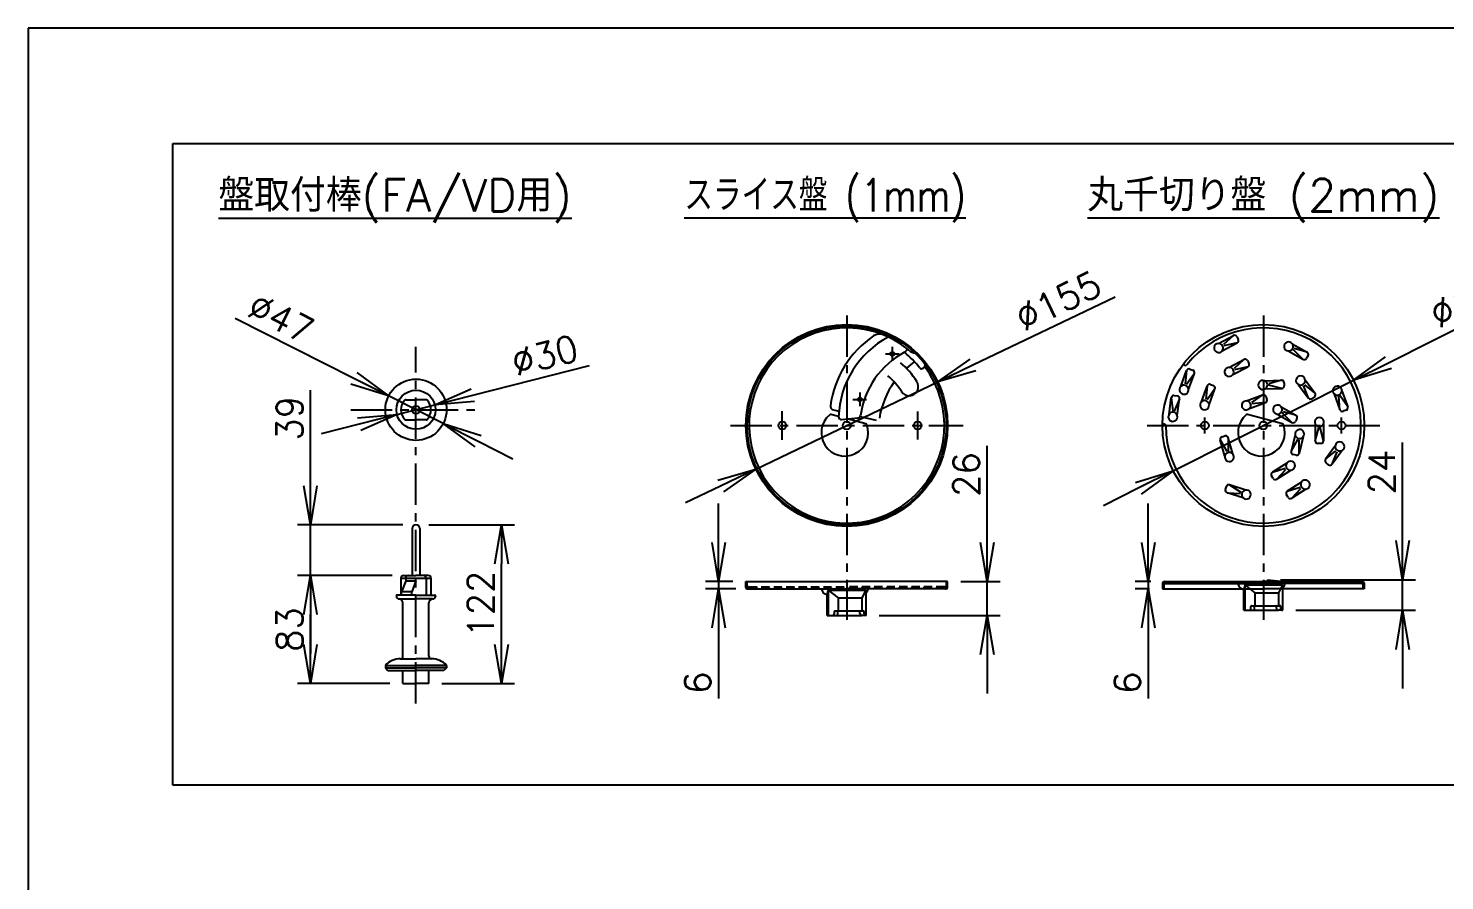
# Model space of a CAD drawing. Extents: x 115 to 2025, y 0 to 1377.
# Drawn here: x 115 to 659, y 1049 to 1377 of the extents above; entities that cross this region are included whole.
import ezdxf
from ezdxf.enums import TextEntityAlignment as Align

# ---------------------------------------------------------------- set-up
doc = ezdxf.new("R2010")
doc.units = 0
doc.header["$LTSCALE"] = 0.5
doc.header["$PDMODE"] = 3
doc.linetypes.add('CENTER', pattern=[50.8, 31.75, -6.35, 6.35, -6.35])
doc.linetypes.add('HIDDEN', pattern=[9.525, 6.35, -3.175])
doc.layers.get('0').update_dxf_attribs({"linetype": 'CONTINUOUS'})
doc.layers.get('DEFPOINTS').update_dxf_attribs({"linetype": 'CONTINUOUS'})
for name, color, linetype in [('DANMEN', 7, 'CONTINUOUS'), ('SIYOU', 7, 'CONTINUOUS'), ('SUNPOU', 7, 'CONTINUOUS'), ('WAKU', 7, 'CONTINUOUS')]:
    doc.layers.add(name, color=color, linetype=linetype)
doc.styles.get("Standard").update_dxf_attribs({"font": 'ROMANS', "bigfont": 'EXTFONT.shx'})
doc.dimstyles.new('STYLE_1', dxfattribs={"dimscale": 5, "dimtxt": 2, "dimasz": 3, "dimexe": 1, "dimexo": 1, "dimgap": 0.6, "dimtad": 3, "dimdec": 0, "dimlfac": 2, "dimzin": 0, "dimdsep": 46, "dimtxsty": 'STANDARD', "dimblk1": 'OPEN', "dimblk2": 'OPEN', "dimsah": 1, "dimcen": 1.5, "dimadec": 0, "dimazin": 0, "dimtfac": 1, "dimtdec": 0, "dimtmove": 0, "dimatfit": 0, "dimldrblk": 'DOTSMALL', "dimfxl": 1, "dimtvp": 1, "dimtolj": 1, "dimtzin": 0, "dimarcsym": 0})

# ---------------------------------------------------------------- blocks, each defined once
blk = doc.blocks.new('_OPEN')
at = {"color": 0, "linetype": 'ByBlock'}
for p, q in [((-1, 0.167), (0, 0)), ((0, 0), (-1, -0.167)), ((0, 0), (-1, 0))]:
    blk.add_line(p, q, dxfattribs=at)
blk = doc.blocks.new('*D42')
at = {"layer": 'DEFPOINTS', "color": 0}
for p in [(390.57, 1164.27), (380.08, 1161.52), (391.7, 1161.52)]:
    blk.add_point(p, dxfattribs=at)
at = {"layer": 'SUNPOU', "color": 0, "lineweight": -2}
for p, q in [((380.08, 1179.27), (380.08, 1194.27)), ((385.57, 1164.27), (375.08, 1164.27)), ((380.08, 1164.27), (380.08, 1161.52)), ((386.7, 1161.52), (375.08, 1161.52)), ((380.08, 1146.52), (380.08, 1119.33))]:
    blk.add_line(p, q, dxfattribs=at)
at = {"layer": 'SUNPOU', "color": 0, "lineweight": -2, "xscale": 15, "yscale": 15, "zscale": 15}
for p, rotation in [((380.08, 1164.27), 270), ((380.08, 1161.52), 90)]:
    blk.add_blockref('_OPEN', p, dxfattribs=dict(at, rotation=rotation))
at = {"layer": 'SUNPOU', "color": 0, "insert": (372.08, 1125.43), "char_height": 10, "attachment_point": 5, "rotation": 90}
blk.add_mtext('\\A1;6', dxfattribs=at)
blk = doc.blocks.new('_DotSmall')
at = {"color": 0, "linetype": 'ByBlock', "const_width": 0.5}
blk.add_lwpolyline([(-0.0625, 0, 1), (0.0625, 0, 1)], format="xyb", close=True, dxfattribs=at)
blk = doc.blocks.new('*D43')
at = {"layer": 'DEFPOINTS', "color": 0}
for p in [(464.25, 1241), (394.38, 1207.47)]:
    blk.add_point(p, dxfattribs=at)
at = {"layer": 'SUNPOU', "color": 0, "lineweight": -2}
for p, q in [((477.78, 1247.48), (532.35, 1273.66)), ((394.38, 1207.47), (464.25, 1241)), ((380.85, 1200.98), (367.33, 1194.49))]:
    blk.add_line(p, q, dxfattribs=at)
at = {"layer": 'SUNPOU', "color": 0, "lineweight": -2, "xscale": 15, "yscale": 15, "zscale": 15}
for p, rotation in [((464.25, 1241), 205.630489775608), ((394.38, 1207.47), 25.63048977560803)]:
    blk.add_blockref('_OPEN', p, dxfattribs=dict(at, rotation=rotation))
at = {"layer": 'SUNPOU', "color": 0, "insert": (510.51, 1272.06), "char_height": 10, "attachment_point": 5, "rotation": 25.6305}
blk.add_mtext('\\A1;∅155', dxfattribs=at)
blk = doc.blocks.new('*D44')
at = {"layer": 'DEFPOINTS', "color": 0}
for p in [(551.07, 1164.27), (545.12, 1161.52), (550.57, 1161.52)]:
    blk.add_point(p, dxfattribs=at)
at = {"layer": 'SUNPOU', "color": 0, "lineweight": -2}
for p, q in [((545.12, 1179.27), (545.12, 1194.27)), ((546.07, 1164.27), (540.12, 1164.27)), ((545.12, 1164.27), (545.12, 1161.52)), ((545.57, 1161.52), (540.12, 1161.52)), ((545.12, 1146.52), (545.12, 1119.33))]:
    blk.add_line(p, q, dxfattribs=at)
at = {"layer": 'SUNPOU', "color": 0, "lineweight": -2, "xscale": 15, "yscale": 15, "zscale": 15}
for p, rotation in [((545.12, 1164.27), 270), ((545.12, 1161.52), 90)]:
    blk.add_blockref('_OPEN', p, dxfattribs=dict(at, rotation=rotation))
at = {"layer": 'SUNPOU', "color": 0, "insert": (537.12, 1125.43), "char_height": 10, "attachment_point": 5, "rotation": 90}
blk.add_mtext('\\A1;6', dxfattribs=at)
blk = doc.blocks.new('*D45')
at = {"layer": 'DEFPOINTS', "color": 0}
for p in [(623.95, 1241.62), (554.69, 1206.84)]:
    blk.add_point(p, dxfattribs=at)
at = {"layer": 'SUNPOU', "color": 0, "lineweight": -2}
for p, q in [((637.35, 1248.35), (691.44, 1275.51)), ((554.69, 1206.84), (623.95, 1241.62)), ((541.28, 1200.11), (527.88, 1193.38))]:
    blk.add_line(p, q, dxfattribs=at)
at = {"layer": 'SUNPOU', "color": 0, "lineweight": -2, "xscale": 15, "yscale": 15, "zscale": 15}
for p, rotation in [((623.95, 1241.62), 206.6630886479787), ((554.69, 1206.84), 26.66308864797873)]:
    blk.add_blockref('_OPEN', p, dxfattribs=dict(at, rotation=rotation))
at = {"layer": 'SUNPOU', "color": 0, "insert": (669.63, 1273.52), "char_height": 10, "attachment_point": 5, "rotation": 26.6631}
blk.add_mtext('\\A1;∅155', dxfattribs=at)
blk = doc.blocks.new('*D46')
at = {"layer": 'DEFPOINTS', "color": 0}
for p in [(590.87, 1165.02), (642.79, 1165.02), (596.82, 1153.27)]:
    blk.add_point(p, dxfattribs=at)
at = {"layer": 'SUNPOU', "color": 0, "lineweight": -2}
for p, q in [((642.79, 1180.02), (642.79, 1217.69)), ((595.87, 1165.02), (647.79, 1165.02)), ((642.79, 1153.27), (642.79, 1165.02)), ((601.82, 1153.27), (647.79, 1153.27)), ((642.79, 1138.27), (642.79, 1123.27))]:
    blk.add_line(p, q, dxfattribs=at)
at = {"layer": 'SUNPOU', "color": 0, "lineweight": -2, "xscale": 15, "yscale": 15, "zscale": 15}
for p, rotation in [((642.79, 1165.02), 270), ((642.79, 1153.27), 90)]:
    blk.add_blockref('_OPEN', p, dxfattribs=dict(at, rotation=rotation))
at = {"layer": 'SUNPOU', "color": 0, "insert": (634.79, 1206.35), "char_height": 10, "attachment_point": 5, "rotation": 90}
blk.add_mtext('\\A1;24', dxfattribs=at)
blk = doc.blocks.new('*D47')
at = {"layer": 'DEFPOINTS', "color": 0}
for p in [(468.07, 1164.27), (483.24, 1164.27), (436.82, 1151.27)]:
    blk.add_point(p, dxfattribs=at)
at = {"layer": 'SUNPOU', "color": 0, "lineweight": -2}
for p, q in [((483.24, 1179.27), (483.24, 1216.46)), ((473.07, 1164.27), (488.24, 1164.27)), ((483.24, 1151.27), (483.24, 1164.27)), ((441.82, 1151.27), (488.24, 1151.27)), ((483.24, 1136.27), (483.24, 1121.27))]:
    blk.add_line(p, q, dxfattribs=at)
at = {"layer": 'SUNPOU', "color": 0, "lineweight": -2, "xscale": 15, "yscale": 15, "zscale": 15}
for p, rotation in [((483.24, 1164.27), 270), ((483.24, 1151.27), 90)]:
    blk.add_blockref('_OPEN', p, dxfattribs=dict(at, rotation=rotation))
at = {"layer": 'SUNPOU', "color": 0, "insert": (475.24, 1205.37), "char_height": 10, "attachment_point": 5, "rotation": 90}
blk.add_mtext('\\A1;26', dxfattribs=at)
blk = doc.blocks.new('*D64')
at = {"layer": 'DEFPOINTS', "color": 0}
for p in [(253.38, 1235.56), (274.36, 1224.97)]:
    blk.add_point(p, dxfattribs=at)
at = {"layer": 'SUNPOU', "color": 0, "lineweight": -2}
for p, q in [((239.99, 1242.32), (194.45, 1265.29)), ((274.36, 1224.97), (253.38, 1235.56)), ((287.75, 1218.22), (301.14, 1211.46))]:
    blk.add_line(p, q, dxfattribs=at)
at = {"layer": 'SUNPOU', "color": 0, "lineweight": -2, "xscale": 15, "yscale": 15, "zscale": 15}
for p, rotation in [((253.38, 1235.56), 333.2250164325636), ((274.36, 1224.97), 153.2250164325636)]:
    blk.add_blockref('_OPEN', p, dxfattribs=dict(at, rotation=rotation))
at = {"layer": 'SUNPOU', "color": 0, "insert": (212, 1265.4), "char_height": 10, "attachment_point": 5, "rotation": 333.225}
blk.add_mtext('\\A1;∅47', dxfattribs=at)
blk = doc.blocks.new('*D65')
at = {"layer": 'DEFPOINTS', "color": 0}
for p in [(271.14, 1232.12), (256.6, 1228.41)]:
    blk.add_point(p, dxfattribs=at)
at = {"layer": 'SUNPOU', "color": 0, "lineweight": -2}
for p, q in [((285.67, 1235.83), (330.47, 1247.26)), ((256.6, 1228.41), (271.14, 1232.12)), ((242.07, 1224.71), (227.53, 1221))]:
    blk.add_line(p, q, dxfattribs=at)
at = {"layer": 'SUNPOU', "color": 0, "lineweight": -2, "xscale": 15, "yscale": 15, "zscale": 15}
for p, rotation in [((271.14, 1232.12), 194.3091493685338), ((256.6, 1228.41), 14.30914936853383)]:
    blk.add_blockref('_OPEN', p, dxfattribs=dict(at, rotation=rotation))
at = {"layer": 'SUNPOU', "color": 0, "insert": (313.36, 1251.15), "char_height": 10, "attachment_point": 5, "rotation": 14.3091}
blk.add_mtext('\\A1;∅30', dxfattribs=at)
blk = doc.blocks.new('*D66')
at = {"layer": 'DEFPOINTS', "color": 0}
for p in [(223.33, 1166.62), (258.87, 1166.62), (258.87, 1125.12)]:
    blk.add_point(p, dxfattribs=at)
at = {"layer": 'SUNPOU', "color": 0, "lineweight": -2}
for p, q in [((253.87, 1166.62), (218.33, 1166.62)), ((223.33, 1140.12), (223.33, 1151.62)), ((253.87, 1125.12), (218.33, 1125.12))]:
    blk.add_line(p, q, dxfattribs=at)
at = {"layer": 'SUNPOU', "color": 0, "lineweight": -2, "xscale": 15, "yscale": 15, "zscale": 15}
for p, rotation in [((223.33, 1166.62), 90), ((223.33, 1125.12), 270)]:
    blk.add_blockref('_OPEN', p, dxfattribs=dict(at, rotation=rotation))
at = {"layer": 'SUNPOU', "color": 0, "insert": (215.33, 1145.87), "char_height": 10, "attachment_point": 5, "rotation": 90}
blk.add_mtext('\\A1;83', dxfattribs=at)
blk = doc.blocks.new('*D67')
at = {"layer": 'DEFPOINTS', "color": 0}
for p in [(223.33, 1186.12), (263.87, 1186.12), (259.7, 1166.62)]:
    blk.add_point(p, dxfattribs=at)
at = {"layer": 'SUNPOU', "color": 0, "lineweight": -2}
for p, q in [((223.33, 1201.12), (223.33, 1237.84)), ((258.87, 1186.12), (218.33, 1186.12)), ((223.33, 1166.62), (223.33, 1186.12)), ((254.7, 1166.62), (218.33, 1166.62)), ((223.33, 1151.62), (223.33, 1136.62))]:
    blk.add_line(p, q, dxfattribs=at)
at = {"layer": 'SUNPOU', "color": 0, "lineweight": -2, "xscale": 15, "yscale": 15, "zscale": 15}
for p, rotation in [((223.33, 1186.12), 270), ((223.33, 1166.62), 90)]:
    blk.add_blockref('_OPEN', p, dxfattribs=dict(at, rotation=rotation))
at = {"layer": 'SUNPOU', "color": 0, "insert": (215.33, 1226.98), "char_height": 10, "attachment_point": 5, "rotation": 90}
blk.add_mtext('\\A1;39', dxfattribs=at)
blk = doc.blocks.new('*D68')
at = {"layer": 'DEFPOINTS', "color": 0}
for p in [(263.87, 1186.12), (296.73, 1186.12), (268.87, 1125.12)]:
    blk.add_point(p, dxfattribs=at)
at = {"layer": 'SUNPOU', "color": 0, "lineweight": -2}
for p, q in [((268.87, 1186.12), (301.73, 1186.12)), ((296.73, 1140.12), (296.73, 1171.12)), ((273.87, 1125.12), (301.73, 1125.12))]:
    blk.add_line(p, q, dxfattribs=at)
at = {"layer": 'SUNPOU', "color": 0, "lineweight": -2, "xscale": 15, "yscale": 15, "zscale": 15}
for p, rotation in [((296.73, 1186.12), 90), ((296.73, 1125.12), 270)]:
    blk.add_blockref('_OPEN', p, dxfattribs=dict(at, rotation=rotation))
at = {"layer": 'SUNPOU', "color": 0, "insert": (288.73, 1155.62), "char_height": 10, "attachment_point": 5, "rotation": 90}
blk.add_mtext('\\A1;122', dxfattribs=at)

msp = doc.modelspace()

# ---------------------------------------------------------------- linework, layer by layer
at = {"color": 2}
for p, q in [((572.04, 1255.74), (577.79, 1258.77)), ((577.79, 1258.77), (574, 1255.34)), ((579.14, 1258.35), (579.68, 1257.31)), ((453.9, 1252.68), (455.29, 1252.31)), ((454.3, 1252.34), (455.39, 1252.05)), ((455.29, 1252.31), (455.98, 1252.15)), ((573.51, 1252.93), (579.26, 1255.96)), ((579.26, 1255.96), (574.2, 1254.84)), ((598.86, 1252.85), (604.54, 1249.67)), ((600.41, 1255.61), (606.09, 1252.44)), ((604.54, 1249.67), (600.84, 1253.3)), ((606.09, 1252.44), (601.15, 1253.75)), ((561.12, 1245.9), (562.22, 1245.5)), ((576.09, 1246.56), (581.84, 1249.59)), ((577.56, 1243.75), (583.32, 1246.78)), ((581.84, 1249.59), (578.05, 1246.16)), ((583.32, 1246.78), (578.25, 1245.66)), ((583.19, 1249.17), (583.74, 1248.13)), ((606.47, 1251.08), (605.9, 1250.06)), ((557.61, 1239.2), (559.84, 1245.31)), ((559.84, 1245.31), (559.33, 1240.22)), ((562.82, 1244.22), (559.82, 1239.98)), ((560.59, 1238.11), (562.82, 1244.22)), ((589.8, 1241.42), (596.3, 1241.61)), ((596.3, 1241.61), (591.39, 1240.2)), ((597.33, 1240.64), (597.36, 1239.48)), ((605.28, 1241.87), (609.21, 1236.69)), ((553.09, 1228.51), (553.97, 1234.94)), ((553.97, 1234.94), (554.55, 1229.87)), ((555.1, 1235.8), (556.26, 1235.64)), ((565.51, 1233.28), (567.74, 1239.39)), ((567.74, 1239.39), (567.23, 1234.31)), ((570.71, 1238.3), (567.72, 1234.07)), ((568.48, 1232.19), (570.71, 1238.3)), ((569.02, 1239.98), (570.12, 1239.58)), ((582.88, 1233.69), (588.97, 1235.97)), ((588.97, 1235.97), (584.78, 1233.05)), ((589.9, 1238.25), (596.39, 1238.45)), ((590.25, 1235.39), (590.66, 1234.29)), ((596.39, 1238.45), (591.35, 1239.66)), ((602.75, 1239.96), (606.68, 1234.78)), ((606.68, 1234.78), (604.75, 1239.59)), ((609.21, 1236.69), (605.21, 1239.87)), ((609.01, 1235.29), (608.08, 1234.58)), ((616.47, 1236.38), (618.74, 1230.28)), ((618.74, 1230.28), (618.27, 1235.45)), ((621.71, 1231.39), (618.8, 1235.59)), ((619.44, 1237.48), (621.71, 1231.39)), ((259.95, 1234.14), (263.87, 1234.14)), ((267.78, 1234.14), (263.87, 1234.14)), ((424.19, 1230.2), (426.33, 1229.69)), ((557.11, 1234.51), (555.08, 1229.74)), ((556.23, 1228.07), (557.11, 1234.51)), ((583.99, 1230.72), (590.08, 1233)), ((590.08, 1233), (584.92, 1232.52)), ((596.18, 1231.35), (601.85, 1228.18)), ((601.85, 1228.18), (596.91, 1229.49)), ((621.12, 1230.1), (620.03, 1229.7)), ((259.95, 1226.39), (263.87, 1226.39)), ((267.78, 1226.39), (263.87, 1226.39)), ((426.2, 1227.66), (423.22, 1228.46)), ((427.3, 1226.54), (433.74, 1227.2)), ((436.71, 1224.84), (429.52, 1226.77)), ((434.53, 1227.74), (440.63, 1226.28)), ((566.82, 1221.14), (566.82, 1227.32)), ((596.71, 1224.84), (583.22, 1228.46)), ((594.63, 1228.59), (600.3, 1225.42)), ((600.3, 1225.42), (596.6, 1229.05)), ((602.23, 1226.82), (601.66, 1225.8)), ((609.2, 1224.83), (609.23, 1218.33)), ((612.37, 1224.84), (612.4, 1218.34)), ((619.32, 1221.14), (619.32, 1227.32)), ((574.53, 1212.44), (572.76, 1218.69)), ((572.76, 1218.69), (575.33, 1214.27)), ((573.45, 1219.92), (574.58, 1220.24)), ((577.58, 1213.3), (575.81, 1219.55)), ((575.81, 1219.55), (575.86, 1214.37)), ((601.54, 1220.6), (600.01, 1214.28)), ((600.01, 1214.28), (602.51, 1218.82)), ((603.09, 1213.53), (603.02, 1218.64)), ((604.62, 1219.85), (603.09, 1213.53)), ((609.23, 1218.33), (610.57, 1223.33)), ((612.4, 1218.34), (611.11, 1223.28)), ((601.88, 1212.8), (600.74, 1213.07)), ((611.4, 1217.33), (610.23, 1217.33)), ((616.98, 1216.53), (613.18, 1211.26)), ((613.18, 1211.26), (617.21, 1214.52)), ((619.55, 1214.68), (615.75, 1209.4)), ((615.75, 1209.4), (617.62, 1214.16)), ((598.28, 1209.75), (592.79, 1206.26)), ((592.79, 1206.26), (597.75, 1207.79)), ((614.35, 1209.18), (613.4, 1209.86)), ((593.11, 1203.89), (592.49, 1204.88)), ((594.49, 1203.58), (597.99, 1207.3)), ((599.98, 1207.07), (594.49, 1203.58)), ((603.99, 1202.48), (598.51, 1198.99)), ((574.74, 1199.69), (575.1, 1200.8)), ((575.39, 1198.43), (580.49, 1198.11)), ((581.57, 1196.44), (575.39, 1198.43)), ((576.36, 1201.45), (580.7, 1198.61)), ((582.55, 1199.45), (576.36, 1201.45)), ((598.83, 1196.62), (598.2, 1197.61)), ((598.51, 1198.99), (603.46, 1200.52)), ((600.21, 1196.32), (603.71, 1200.04)), ((605.69, 1199.8), (600.21, 1196.32)), ((262.37, 1184.62), (262.37, 1166.62)), ((265.37, 1184.62), (265.37, 1166.62)), ((258.12, 1165.62), (269.62, 1165.62)), ((258.12, 1165.62), (258.12, 1159.12)), ((259.95, 1164.62), (258.37, 1160.37)), ((259.12, 1166.62), (263.87, 1166.62)), ((259.95, 1165.62), (259.95, 1164.62)), ((259.95, 1164.62), (263.87, 1164.62)), ((263.87, 1164.62), (262.28, 1160.37)), ((268.62, 1166.62), (263.87, 1166.62)), ((267.78, 1165.62), (267.78, 1159.12)), ((269.62, 1165.62), (269.62, 1159.12)), ((551.07, 1164.27), (589.32, 1164.27)), ((627.57, 1164.27), (589.32, 1164.27)), ((590.87, 1165.02), (597.35, 1164.27)), ((590.87, 1165.02), (590.87, 1164.27)), ((256.37, 1158.87), (256.37, 1158.62)), ((263.87, 1159.12), (256.62, 1159.12)), ((262.28, 1160.37), (258.37, 1160.37)), ((258.37, 1159.12), (258.37, 1160.37)), ((262.28, 1159.12), (262.28, 1160.37)), ((263.87, 1159.12), (271.12, 1159.12)), ((271.37, 1158.87), (271.37, 1158.62)), ((550.57, 1163.77), (550.57, 1161.52)), ((550.57, 1161.52), (589.32, 1161.52)), ((551.07, 1163.52), (551.07, 1161.52)), ((551.75, 1163.52), (589.32, 1163.52)), ((551.98, 1164.02), (589.32, 1164.02)), ((581.82, 1161.29), (581.9, 1161.54)), ((581.82, 1153.27), (581.82, 1161.29)), ((581.9, 1161.54), (582.36, 1163.02)), ((582.36, 1161.52), (582.36, 1163.02)), ((584.23, 1161.52), (582.36, 1163.02)), ((582.36, 1163.02), (596.82, 1163.02)), ((582.36, 1153.27), (582.36, 1161.52)), ((586.11, 1160.02), (584.23, 1161.52)), ((586.11, 1155.02), (586.11, 1160.02)), ((586.11, 1160.02), (595.26, 1160.02)), ((626.65, 1164.02), (589.32, 1164.02)), ((626.88, 1163.52), (589.32, 1163.52)), ((628.07, 1161.52), (589.32, 1161.52)), ((595.26, 1160.02), (596.04, 1161.52)), ((595.26, 1155.02), (595.26, 1160.02)), ((596.04, 1161.52), (596.82, 1163.02)), ((596.82, 1161.52), (596.82, 1163.02)), ((596.82, 1153.27), (596.82, 1161.52)), ((627.57, 1163.52), (627.57, 1161.52)), ((628.07, 1163.77), (628.07, 1161.52)), ((257.37, 1157.62), (263.87, 1157.62)), ((258.87, 1135.62), (258.87, 1156.12)), ((270.37, 1157.62), (263.87, 1157.62)), ((268.87, 1135.62), (268.87, 1156.12)), ((581.82, 1153.27), (585.17, 1153.27)), ((584.55, 1154.02), (584.55, 1154.77)), ((584.8, 1155.02), (595.68, 1155.02)), ((585.17, 1153.27), (595.1, 1153.27)), ((585.92, 1154.02), (585.92, 1154.77)), ((594.35, 1154.02), (594.35, 1154.77)), ((596.82, 1153.27), (595.1, 1153.27)), ((595.93, 1154.77), (595.93, 1154.02)), ((252.12, 1132.12), (263.87, 1132.12)), ((252.12, 1132.12), (252.12, 1131.12)), ((257.87, 1134.62), (263.87, 1134.62)), ((269.87, 1134.62), (263.87, 1134.62)), ((275.62, 1132.12), (263.87, 1132.12)), ((275.62, 1132.12), (275.62, 1131.12)), ((252.12, 1131.12), (253.12, 1130.12)), ((252.12, 1131.12), (263.87, 1131.12)), ((253.12, 1130.12), (263.87, 1130.12)), ((258.87, 1125.12), (258.87, 1130.12)), ((275.62, 1131.12), (263.87, 1131.12)), ((274.62, 1130.12), (263.87, 1130.12)), ((268.87, 1125.12), (268.87, 1130.12)), ((275.62, 1131.12), (274.62, 1130.12)), ((258.87, 1125.12), (263.87, 1125.12)), ((268.87, 1125.12), (263.87, 1125.12))]:
    msp.add_line(p, q, dxfattribs=at)
for centre, radius in [((429.32, 1224.23), 38.75), ((429.32, 1224.23), 38.25), ((589.32, 1224.23), 38.75), ((263.87, 1230.27), 11.75), ((263.87, 1230.27), 7.5), ((263.87, 1230.27), 1.5), ((429.32, 1224.23), 1.5), ((566.82, 1224.23), 1.5), ((589.32, 1224.23), 1.5), ((619.32, 1224.23), 1.5)]:
    msp.add_circle(centre, radius, dxfattribs=at)
for centre, radius, start, end in [((429.32, 1224.23), 37.5, 68.01, 36.9252), ((461.13, 1226.78), 38.41, 124.0465, 172.4159), ((462.23, 1226.38), 36.06, 118.1153, 178.1139), ((441.86, 1255.3), 4, 68.01, 124.0465), ((429.32, 1224.23), 37.5, 49.8092, 68.01), ((589.32, 1224.23), 37.5, 180, 141.5984), ((578.25, 1257.88), 1, 27.6783, 117.7607), ((578.8, 1256.85), 1, 297.7607, 27.6783), ((427.76, 1223.3), 37.5, 38.0766, 50.7287), ((454.16, 1253.64), 1, 229.8092, 255.1274), ((454.16, 1253.64), 1, 229.8092, 255.1274), ((454.55, 1253.31), 1, 214.5119, 255.1274), ((455.13, 1251.09), 1, 46.1246, 75.1274), ((429.32, 1224.23), 38.25, 38.4095, 46.1246), ((455.76, 1251.18), 1, 45.5348, 77.0207), ((572.12, 1253.99), 1.75, 92.5543, 322.8024), ((572.14, 1254.01), 1.74, 321.9149, 93.4417), ((598.99, 1254.59), 1.75, 35.5837, 265.8318), ((599.02, 1254.58), 1.74, 264.9443, 36.4711), ((605.6, 1251.57), 1, 330.7077, 60.7901), ((429.32, 1224.23), 31.75, 32.1661, 49.3343), ((474.48, 1221.77), 33.06, 125.3875, 132.3047), ((458.07, 1247.04), 1, 218.0766, 307.6798), ((482.16, 1215.85), 38.41, 126.0226, 127.6798), ((458.5, 1247.38), 1, 306.8803, 38.4095), ((458.91, 1247.67), 1, 306.8811, 38.0001), ((559.45, 1247.93), 0.625, 143.6807, 323.6807), ((560.78, 1244.96), 1, 69.8636, 159.946), ((576.17, 1244.81), 1.75, 92.5543, 322.8024), ((576.19, 1244.83), 1.74, 321.9149, 93.4417), ((582.31, 1248.7), 1, 27.6783, 117.7607), ((582.85, 1247.67), 1, 297.7607, 27.6783), ((605.03, 1250.55), 1, 240.7901, 330.7077), ((474.48, 1221.77), 33.06, 144.511, 170.725), ((429.32, 1224.23), 24.75, 31.3561, 50.3314), ((453.31, 1239.14), 3.5, 212.0841, 34.6771), ((561.88, 1244.56), 1, 339.946, 69.8636), ((589.11, 1239.81), 1.75, 66.5361, 296.7842), ((589.14, 1239.81), 1.74, 295.8968, 67.4236), ((596.33, 1240.61), 1, 1.6602, 91.7426), ((603.57, 1241.51), 1.75, 11.9158, 242.1639), ((603.59, 1241.49), 1.74, 241.2765, 12.8033), ((554.97, 1234.81), 1, 82.1112, 172.1936), ((556.12, 1234.65), 1, 352.1936, 82.1112), ((558.84, 1237.96), 1.75, 134.7395, 4.9876), ((558.85, 1237.99), 1.74, 4.1002, 135.627), ((568.68, 1239.05), 1, 69.8636, 159.946), ((569.77, 1238.64), 1, 339.946, 69.8636), ((589.32, 1235.04), 1, 20.4841, 110.5665), ((596.36, 1239.45), 1, 271.7426, 1.6602), ((607.48, 1235.38), 1, 217.1222, 307.0399), ((608.41, 1236.09), 1, 307.0399, 37.1222), ((617.7, 1237.62), 1.75, 355.2357, 225.4838), ((617.71, 1237.6), 1.74, 224.5964, 356.1232), ((263.55, 1230.27), 5.43, 136.8264, 223.1736), ((259.95, 1233.64), 0.5, 90, 136.8264), ((267.78, 1233.64), 0.5, 43.1736, 90), ((264.19, 1230.27), 5.43, 316.8264, 43.1736), ((424.54, 1231.65), 1.5, 172.4159, 256.6173), ((566.74, 1232.04), 1.75, 134.7395, 4.9876), ((566.75, 1232.07), 1.74, 4.1002, 135.627), ((582.74, 1231.94), 1.75, 85.36, 315.6081), ((582.77, 1231.95), 1.74, 314.7207, 86.2475), ((589.73, 1233.94), 1, 290.5665, 20.4841), ((594.75, 1230.33), 1.75, 35.5837, 265.8318), ((594.78, 1230.32), 1.74, 264.9443, 36.4711), ((619.68, 1230.63), 1, 200.4422, 290.3598), ((620.78, 1231.04), 1, 290.3598, 20.4422), ((259.95, 1226.89), 0.5, 223.1736, 270), ((267.78, 1226.89), 0.5, 270, 316.8264), ((428.58, 1221.48), 9, 130.2087, 19.7913), ((423.09, 1227.97), 0.5, 75, 130.2087), ((427.2, 1227.54), 1, 178.1139, 275.7973), ((433.64, 1228.19), 1, 275.7973, 352.3004), ((436.58, 1224.36), 0.5, 19.7913, 75), ((551.19, 1224.23), 0.625, 0, 180), ((554.56, 1227.55), 1.75, 146.9872, 17.2353), ((554.56, 1227.58), 1.74, 16.3478, 147.8746), ((588.58, 1221.48), 9, 130.2087, 19.7913), ((583.09, 1227.97), 0.5, 75, 130.2087), ((596.58, 1224.36), 0.5, 19.7913, 75), ((600.79, 1226.29), 1, 240.7901, 330.7077), ((601.36, 1227.31), 1, 330.7077, 60.7901), ((610.78, 1225.57), 1.75, 335.0324, 205.2805), ((610.78, 1225.55), 1.74, 204.3931, 335.9199), ((573.72, 1218.96), 1, 105.7504, 195.8328), ((574.85, 1219.28), 1, 15.8328, 105.7504), ((603.25, 1220.94), 1.75, 321.1752, 191.4234), ((603.25, 1220.92), 1.74, 190.5359, 322.0627), ((576.26, 1212.15), 1.75, 170.6264, 40.8745), ((576.25, 1212.18), 1.74, 39.987, 171.5138), ((600.98, 1214.04), 1, 166.3817, 256.2993), ((602.11, 1213.77), 1, 256.2993, 346.3817), ((610.23, 1218.33), 1, 180.2389, 270.1565), ((611.4, 1218.33), 1, 270.1565, 0.2389), ((618.68, 1216.18), 1.74, 168.405, 299.9318), ((618.7, 1216.21), 1.75, 299.0444, 169.2925), ((599.73, 1208.79), 1.74, 146.6096, 278.1364), ((599.76, 1208.81), 1.75, 277.249, 147.4971), ((613.99, 1210.67), 1, 144.2508, 234.1684), ((614.94, 1209.99), 1, 234.1684, 324.2508), ((593.33, 1205.41), 1, 122.4554, 212.373), ((593.96, 1204.43), 1, 212.373, 302.4554), ((605.44, 1201.52), 1.74, 146.6096, 278.1364), ((605.47, 1201.54), 1.75, 277.249, 147.4971), ((575.69, 1199.38), 1, 162.0446, 252.127), ((576.05, 1200.49), 1, 72.127, 162.0446), ((582.74, 1197.72), 1.74, 96.2812, 227.808), ((582.77, 1197.71), 1.75, 226.9205, 97.1686), ((599.04, 1198.15), 1, 122.4554, 212.373), ((599.67, 1197.16), 1, 212.373, 302.4554), ((263.87, 1184.62), 1.5, 90, 180), ((263.87, 1184.62), 1.5, 0, 90), ((259.12, 1165.62), 1, 90, 180), ((260.95, 1165.62), 1, 90, 180), ((266.78, 1165.62), 1, 0, 90), ((268.62, 1165.62), 1, 0, 90), ((551.07, 1163.77), 0.5, 90, 180), ((551.32, 1163.52), 0.75, 48.5904, 90), ((551.98, 1164.27), 0.25, 228.5904, 270), ((626.65, 1164.27), 0.25, 270, 311.4096), ((627.32, 1163.52), 0.75, 90, 131.4096), ((627.57, 1163.77), 0.5, 0, 90), ((256.62, 1158.87), 0.25, 90, 180), ((257.37, 1158.62), 1, 180, 270), ((270.37, 1158.62), 1, 270, 0), ((271.12, 1158.87), 0.25, 0, 90), ((551.32, 1163.52), 0.25, 90, 180), ((551.32, 1163.52), 0.25, 30, 90), ((551.75, 1163.77), 0.25, 210, 270), ((582.09, 1163.77), 2.5, 180, 244.1581), ((582.09, 1163.77), 2.5, 244.1581, 263.6969), ((595.09, 1163.77), 2.5, 313.6469, 0), ((626.88, 1163.77), 0.25, 270, 330), ((627.32, 1163.52), 0.25, 90, 150), ((627.32, 1163.52), 0.25, 0, 90), ((257.37, 1156.12), 1.5, 0, 90), ((270.37, 1156.12), 1.5, 90, 180), ((583.8, 1154.02), 0.75, 270, 0), ((584.8, 1154.77), 0.25, 90, 180), ((585.17, 1154.02), 0.75, 270, 0), ((586.17, 1154.77), 0.25, 90, 180), ((594.1, 1154.77), 0.25, 0, 90), ((595.1, 1154.02), 0.75, 180, 270), ((595.68, 1154.77), 0.25, 0, 90), ((596.68, 1154.02), 0.75, 180, 270), ((257.95, 1126.57), 8.05, 90.5798, 136.4174), ((257.87, 1135.62), 1, 270, 0), ((269.87, 1135.62), 1, 180, 270), ((269.79, 1126.57), 8.05, 43.5826, 89.4202)]:
    msp.add_arc(centre, radius, start, end, dxfattribs=at)
at = {"layer": 'DANMEN', "color": 2, "linetype": 'CENTER'}
for p, q in [((429.32, 1266.51), (429.32, 1149.56)), ((589.32, 1266.51), (589.32, 1149.56)), ((263.87, 1117.53), (263.87, 1254.49)), ((444.17, 1251.73), (449.46, 1251.73)), ((446.82, 1254.38), (446.82, 1249.09)), ((434.32, 1236.88), (434.32, 1231.59)), ((238.87, 1230.27), (288.87, 1230.27)), ((404.57, 1218.78), (404.57, 1229.69)), ((431.67, 1234.23), (436.96, 1234.23)), ((456.57, 1218.8), (456.57, 1229.66)), ((384.64, 1224.23), (473.99, 1224.23)), ((544.64, 1224.23), (633.99, 1224.23))]:
    msp.add_line(p, q, dxfattribs=at)
at = {"layer": 'DANMEN', "color": 2}
for p, q in [((451.5, 1252.33), (451.96, 1252.69)), ((390.57, 1164.27), (429.32, 1164.27)), ((390.57, 1162.02), (390.57, 1164.27)), ((468.07, 1164.27), (429.32, 1164.27)), ((468.07, 1162.02), (468.07, 1164.27)), ((391.07, 1161.52), (429.32, 1161.52)), ((421.82, 1159.29), (422.36, 1161.02)), ((421.82, 1151.27), (421.82, 1159.29)), ((422.36, 1161.02), (436.82, 1161.02)), ((426.11, 1158.02), (422.36, 1161.02)), ((422.36, 1151.27), (422.36, 1161.02)), ((467.57, 1161.52), (429.32, 1161.52)), ((435.26, 1158.02), (436.82, 1161.02)), ((436.82, 1151.27), (436.82, 1161.02)), ((426.11, 1153.02), (426.11, 1158.02)), ((426.11, 1158.02), (435.26, 1158.02)), ((435.26, 1153.02), (435.26, 1158.02)), ((421.82, 1151.27), (425.17, 1151.27)), ((424.55, 1152.02), (424.55, 1152.77)), ((424.8, 1153.02), (435.68, 1153.02)), ((425.17, 1151.27), (435.1, 1151.27)), ((425.92, 1152.02), (425.92, 1152.77)), ((434.35, 1152.02), (434.35, 1152.77)), ((436.82, 1151.27), (435.1, 1151.27)), ((435.93, 1152.77), (435.93, 1152.02))]:
    msp.add_line(p, q, dxfattribs=at)
at = {"layer": 'DANMEN', "color": 2, "linetype": 'HIDDEN'}
for p, q in [((391.07, 1162.27), (391.07, 1164.27)), ((467.57, 1162.27), (467.57, 1164.27)), ((391.75, 1162.27), (429.32, 1162.27)), ((391.98, 1161.77), (429.32, 1161.77)), ((466.88, 1162.27), (429.32, 1162.27)), ((466.65, 1161.77), (429.32, 1161.77))]:
    msp.add_line(p, q, dxfattribs=at)
at = {"layer": 'DANMEN', "color": 2}
for centre, radius in [((446.82, 1251.73), 0.75), ((434.32, 1234.23), 0.75), ((404.57, 1224.23), 1.5), ((456.57, 1224.23), 1.5)]:
    msp.add_circle(centre, radius, dxfattribs=at)
for centre, radius, start, end in [((466.79, 1223.71), 32.45, 118.1153, 172.3004), ((451.04, 1253.88), 1.5, 307.8643, 352.7544), ((391.07, 1162.02), 0.5, 180, 270), ((422.09, 1161.77), 2.5, 185.7534, 263.6969), ((435.09, 1161.77), 2.5, 313.6469, 354.2608), ((467.57, 1162.02), 0.5, 270, 0), ((423.8, 1152.02), 0.75, 270, 0), ((424.8, 1152.77), 0.25, 90, 180), ((425.17, 1152.02), 0.75, 270, 0), ((426.17, 1152.77), 0.25, 90, 180), ((434.1, 1152.77), 0.25, 0, 90), ((435.1, 1152.02), 0.75, 180, 270), ((435.68, 1152.77), 0.25, 0, 90), ((436.68, 1152.02), 0.75, 180, 270)]:
    msp.add_arc(centre, radius, start, end, dxfattribs=at)
at = {"layer": 'DANMEN', "color": 2, "linetype": 'HIDDEN'}
for centre, radius, start, end in [((391.32, 1162.27), 0.25, 180, 270), ((391.32, 1162.27), 0.25, 270, 330), ((391.32, 1162.27), 0.75, 270, 311.4096), ((391.75, 1162.02), 0.25, 90, 150), ((391.98, 1161.52), 0.25, 90, 131.4096), ((422.09, 1161.77), 2.5, 180, 185.7534), ((435.09, 1161.77), 2.5, 354.2608, 0), ((466.65, 1161.52), 0.25, 48.5904, 90), ((467.32, 1162.27), 0.75, 228.5904, 270), ((466.88, 1162.02), 0.25, 30, 90), ((467.32, 1162.27), 0.25, 210, 270), ((467.32, 1162.27), 0.25, 270, 0)]:
    msp.add_arc(centre, radius, start, end, dxfattribs=at)
at = {"layer": 'SIYOU', "color": 7}
for p, q in [((170.49, 1332.5), (1561.26, 1332.5)), ((170.49, 1086.07), (170.49, 1332.5)), ((1191.96, 1086.07), (170.49, 1086.07))]:
    msp.add_line(p, q, dxfattribs=at)
at = {"layer": 'WAKU', "color": 6}
for p, q in [((2025, 1376.75), (115, 1376.75)), ((115, 1376.75), (115, 0))]:
    msp.add_line(p, q, dxfattribs=at)

# ---------------------------------------------------------------- texts
at = {"layer": 'SIYOU', "color": 1}
for s, p in [('%%U盤取付棒(FA/VD用)', (255.85, 1306.36)), ('%%U丸千切り盤 (2mm)', (589.32, 1306.45))]:
    msp.add_text(s, height=12.5, dxfattribs=at).set_placement(p, align=Align.CENTER)
at = {"layer": 'SIYOU', "color": 1, "width": 0.8}
msp.add_text('%%Uスライス盤 (1mm)', height=12.5, dxfattribs=at).set_placement((421, 1306.45), align=Align.CENTER)

# ---------------------------------------------------------------- dimensions: what is measured, and where the dimension line sits
at = {"layer": 'SUNPOU'}
for p1, p2, picture, middle in [((394.38, 1207.47), (464.25, 1241), '*D43', (513.97, 1264.85)), ((554.69, 1206.84), (623.95, 1241.62), '*D45', (673.22, 1266.37)), ((274.36, 1224.97), (253.38, 1235.56), '*D64', (208.4, 1258.26))]:
    dim = msp.add_diameter_dim_2p(p1=p1, p2=p2, dimstyle='STYLE_1', dxfattribs=at)
    dim.commit()
    dim.dimension.update_dxf_attribs({"geometry": picture, "text_midpoint": middle, "dimtype": 163})
dim = msp.add_diameter_dim_2p(p1=(256.6, 1228.41), p2=(271.14, 1232.12), dimstyle='STYLE_1', dxfattribs=at)
dim.commit()
dim.dimension.update_dxf_attribs({"geometry": '*D65', "text_midpoint": (313.36, 1251.15)})
for base, p1, p2, angle, picture, middle in [((223.33, 1186.12), (259.7, 1166.62), (263.87, 1186.12), 90, '*D67', (215.33, 1226.98)), ((483.24, 1164.27), (436.82, 1151.27), (468.07, 1164.27), 90, '*D47', (475.24, 1205.37)), ((642.78539732, 1165.02100022), (596.81600741, 1153.27100022), (590.87421807, 1165.02100022), 90, '*D46', (634.78539732, 1206.35433355)), ((380.07682483, 1161.52100022), (390.56600741, 1164.27100022), (391.70235802, 1161.52100022), 270, '*D42', (372.07682483, 1125.42576212)), ((545.12054732, 1161.52100022), (551.06600741, 1164.27100022), (550.56600741, 1161.52100022), 90, '*D44', (537.12054732, 1125.42576212)), ((296.73, 1186.12), (268.87, 1125.12), (263.87, 1186.12), 90, '*D68', (288.73, 1155.62)), ((223.33, 1166.62), (258.87, 1125.12), (258.87, 1166.62), 90, '*D66', (215.33, 1145.87))]:
    dim = msp.add_linear_dim(base=base, p1=p1, p2=p2, angle=angle, dimstyle='STYLE_1', dxfattribs=at)
    dim.commit()
    dim.dimension.update_dxf_attribs({"geometry": picture, "text_midpoint": middle})

doc.saveas('drawing.dxf')
